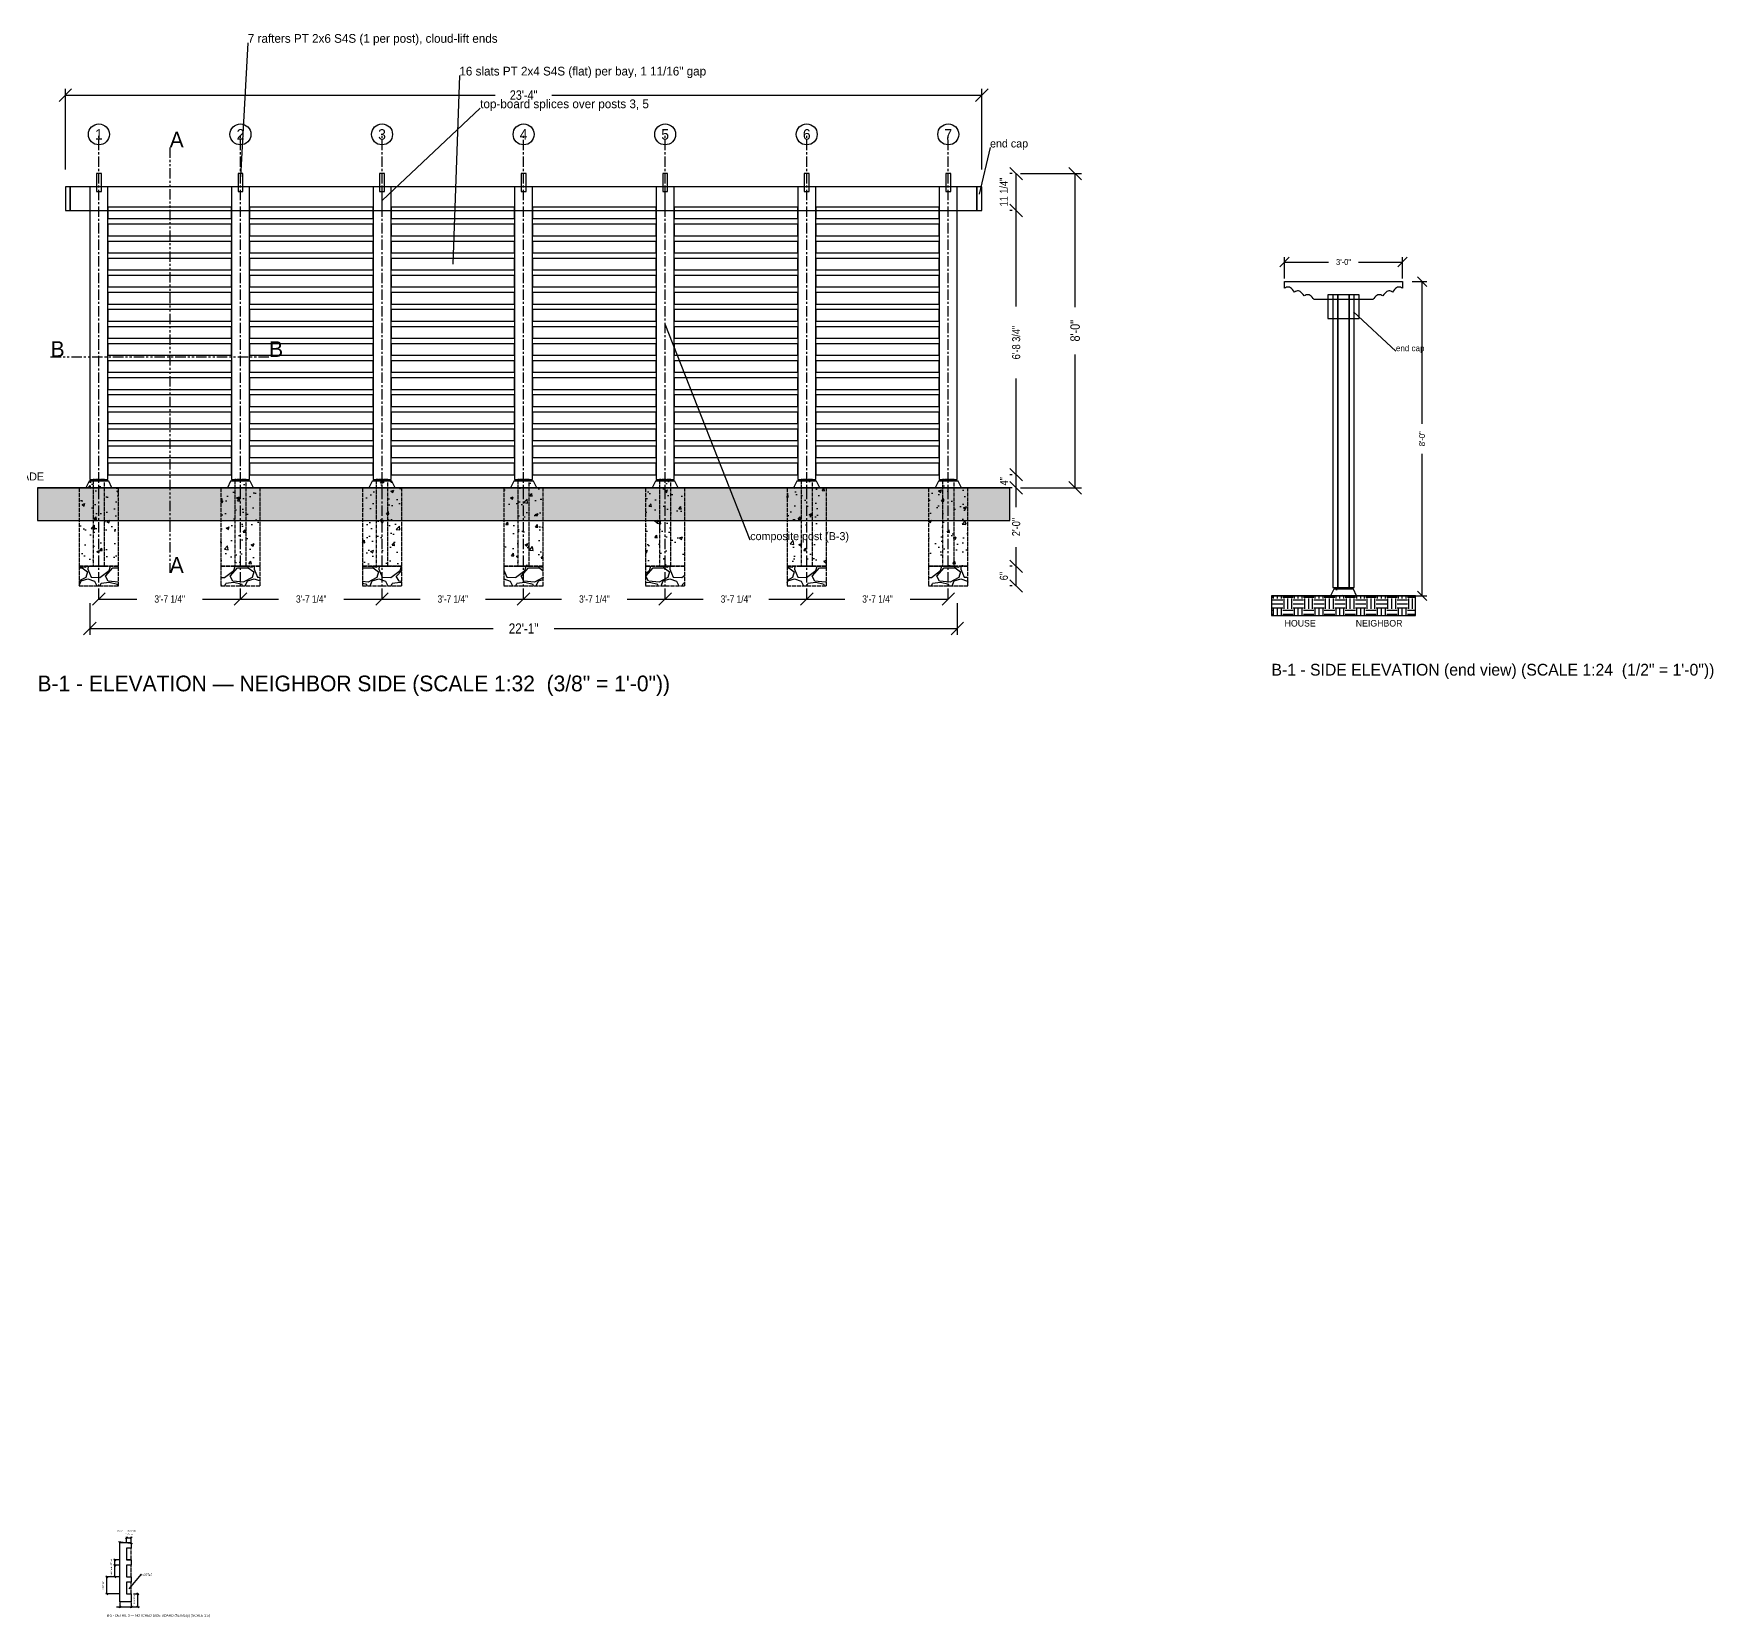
# Model space of a CAD drawing. Header units: inches. Extents: x -2 to 865, y -543 to 182.
# Drawn here: x 352 to 865, y -302 to 182 of the extents above; entities that cross this region are included whole.
import ezdxf
from ezdxf.enums import TextEntityAlignment as Align

# ---------------------------------------------------------------- set-up
doc = ezdxf.new("R2010")
doc.units = ezdxf.units.IN
for name, pattern in [('CENTER', [5.08, 3.175, -0.635, 0.635, -0.635]), ('DASHED', [1.524, 1.27, -0.254]), ('PHANTOM', [6.35, 3.175, -0.635, 0.635, -0.635, 0.635, -0.635])]:
    doc.linetypes.add(name, pattern=pattern)
for name, color, linetype in [('BRITA', 8, 'Continuous'), ('CONCRETO', 8, 'Continuous'), ('CONTORNO', 7, 'Continuous'), ('CORTE', 8, 'Continuous'), ('COTA', 1, 'Continuous'), ('EIXO', 1, 'Continuous'), ('MADEIRA_PT', 52, 'Continuous'), ('SOLO', 34, 'Continuous'), ('TEXTO', 7, 'Continuous'), ('TITULO', 7, 'Continuous')]:
    doc.layers.add(name, color=color, linetype=linetype)
doc.styles.add('OpenSansCondensed-Light', font='OpenSansCondensed-Light.ttf')
doc.dimstyles.get("Standard").update_dxf_attribs({"dimtxt": 2.5, "dimasz": 2.5, "dimexe": 1.25, "dimexo": 0.625, "dimtad": 1, "dimcen": 2.5, "dimazin": 3, "dimtfac": 1, "dimtmove": 0, "dimatfit": 3})

# ---------------------------------------------------------------- blocks, each defined once
blk = doc.blocks.new('_OBLIQUE')
at = {"color": 0, "linetype": 'BYBLOCK'}
blk.add_line((-0.5, -0.5), (0.5, 0.5), dxfattribs=at)
blk = doc.blocks.new('*D3')
for p, q in [((369, 7.72), (369, -1.92)), ((634, 7.72), (634, -1.92)), ((369, 0), (492.17, 0)), ((510.83, 0), (634, 0))]:
    blk.add_line(p, q)
at = {"layer": 'Defpoints'}
for p in [(369, 9), (634, 9), (369, 0)]:
    blk.add_point(p, dxfattribs=at)
at = {"layer": 'COTA', "xscale": 3.84, "yscale": 3.84}
for p in [(369, 0), (634, 0)]:
    blk.add_blockref('_OBLIQUE', p, dxfattribs=at)
at = {"layer": 'COTA', "insert": (501.5, 0), "char_height": 3.111, "attachment_point": 5, "style": 'OpenSansCondensed-Light'}
blk.add_mtext('22\'-1"', dxfattribs=at)
blk = doc.blocks.new('*D4')
for p, q in [((371.75, 10.28), (371.75, 10.92)), ((415, 10.28), (415, 10.92)), ((371.75, 9), (383.375, 9)), ((403.375, 9), (415, 9))]:
    blk.add_line(p, q)
at = {"layer": 'Defpoints'}
for p in [(371.75, 9), (371.75, 9), (415, 9)]:
    blk.add_point(p, dxfattribs=at)
at = {"layer": 'COTA', "xscale": 3.84, "yscale": 3.84}
for p in [(371.75, 9), (415, 9)]:
    blk.add_blockref('_OBLIQUE', p, dxfattribs=at)
at = {"layer": 'COTA', "insert": (393.375, 9), "char_height": 2.2222, "attachment_point": 5, "style": 'OpenSansCondensed-Light'}
blk.add_mtext('3\'-7 1/4"', dxfattribs=at)
blk = doc.blocks.new('*D5')
for p, q in [((415, 10.28), (415, 10.92)), ((458.25, 10.28), (458.25, 10.92)), ((415, 9), (426.625, 9)), ((446.625, 9), (458.25, 9))]:
    blk.add_line(p, q)
at = {"layer": 'Defpoints'}
for p in [(415, 9), (415, 9), (458.25, 9)]:
    blk.add_point(p, dxfattribs=at)
at = {"layer": 'COTA', "xscale": 3.84, "yscale": 3.84}
for p in [(415, 9), (458.25, 9)]:
    blk.add_blockref('_OBLIQUE', p, dxfattribs=at)
at = {"layer": 'COTA', "insert": (436.625, 9), "char_height": 2.2222, "attachment_point": 5, "style": 'OpenSansCondensed-Light'}
blk.add_mtext('3\'-7 1/4"', dxfattribs=at)
blk = doc.blocks.new('*D6')
for p, q in [((458.25, 10.28), (458.25, 10.92)), ((501.5, 10.28), (501.5, 10.92)), ((458.25, 9), (469.875, 9)), ((489.875, 9), (501.5, 9))]:
    blk.add_line(p, q)
at = {"layer": 'Defpoints'}
for p in [(458.25, 9), (458.25, 9), (501.5, 9)]:
    blk.add_point(p, dxfattribs=at)
at = {"layer": 'COTA', "xscale": 3.84, "yscale": 3.84}
for p in [(458.25, 9), (501.5, 9)]:
    blk.add_blockref('_OBLIQUE', p, dxfattribs=at)
at = {"layer": 'COTA', "insert": (479.875, 9), "char_height": 2.2222, "attachment_point": 5, "style": 'OpenSansCondensed-Light'}
blk.add_mtext('3\'-7 1/4"', dxfattribs=at)
blk = doc.blocks.new('*D7')
for p, q in [((501.5, 10.28), (501.5, 10.92)), ((544.75, 10.28), (544.75, 10.92)), ((501.5, 9), (513.125, 9)), ((533.125, 9), (544.75, 9))]:
    blk.add_line(p, q)
at = {"layer": 'Defpoints'}
for p in [(501.5, 9), (501.5, 9), (544.75, 9)]:
    blk.add_point(p, dxfattribs=at)
at = {"layer": 'COTA', "xscale": 3.84, "yscale": 3.84}
for p in [(501.5, 9), (544.75, 9)]:
    blk.add_blockref('_OBLIQUE', p, dxfattribs=at)
at = {"layer": 'COTA', "insert": (523.125, 9), "char_height": 2.2222, "attachment_point": 5, "style": 'OpenSansCondensed-Light'}
blk.add_mtext('3\'-7 1/4"', dxfattribs=at)
blk = doc.blocks.new('*D8')
for p, q in [((544.75, 10.28), (544.75, 10.92)), ((588, 10.28), (588, 10.92)), ((544.75, 9), (556.375, 9)), ((576.375, 9), (588, 9))]:
    blk.add_line(p, q)
at = {"layer": 'Defpoints'}
for p in [(544.75, 9), (544.75, 9), (588, 9)]:
    blk.add_point(p, dxfattribs=at)
at = {"layer": 'COTA', "xscale": 3.84, "yscale": 3.84}
for p in [(544.75, 9), (588, 9)]:
    blk.add_blockref('_OBLIQUE', p, dxfattribs=at)
at = {"layer": 'COTA', "insert": (566.375, 9), "char_height": 2.2222, "attachment_point": 5, "style": 'OpenSansCondensed-Light'}
blk.add_mtext('3\'-7 1/4"', dxfattribs=at)
blk = doc.blocks.new('*D9')
for p, q in [((588, 10.28), (588, 10.92)), ((631.25, 10.28), (631.25, 10.92)), ((588, 9), (599.625, 9)), ((619.625, 9), (631.25, 9))]:
    blk.add_line(p, q)
at = {"layer": 'Defpoints'}
for p in [(588, 9), (588, 9), (631.25, 9)]:
    blk.add_point(p, dxfattribs=at)
at = {"layer": 'COTA', "xscale": 3.84, "yscale": 3.84}
for p in [(588, 9), (631.25, 9)]:
    blk.add_blockref('_OBLIQUE', p, dxfattribs=at)
at = {"layer": 'COTA', "insert": (609.625, 9), "char_height": 2.2222, "attachment_point": 5, "style": 'OpenSansCondensed-Light'}
blk.add_mtext('3\'-7 1/4"', dxfattribs=at)
blk = doc.blocks.new('*D10')
for p, q in [((361.5, 140.28), (361.5, 164.92)), ((641.5, 140.28), (641.5, 164.92)), ((361.5, 163), (492.83, 163)), ((510.17, 163), (641.5, 163))]:
    blk.add_line(p, q)
at = {"layer": 'Defpoints'}
for p in [(361.5, 163), (361.5, 139), (641.5, 139)]:
    blk.add_point(p, dxfattribs=at)
at = {"layer": 'COTA', "xscale": 3.84, "yscale": 3.84}
for p in [(361.5, 163), (641.5, 163)]:
    blk.add_blockref('_OBLIQUE', p, dxfattribs=at)
at = {"layer": 'COTA', "insert": (501.5, 163), "char_height": 2.889, "attachment_point": 5, "style": 'OpenSansCondensed-Light'}
blk.add_mtext('23\'-4"', dxfattribs=at)
blk = doc.blocks.new('*D11')
for p, q in [((650.72, 19), (650.08, 19)), ((652, 13), (652, 19)), ((650.72, 13), (650.08, 13))]:
    blk.add_line(p, q)
at = {"layer": 'Defpoints'}
for p in [(652, 19), (652, 13), (652, 13)]:
    blk.add_point(p, dxfattribs=at)
at = {"layer": 'COTA', "xscale": 3.84, "yscale": 3.84, "rotation": 90}
for p in [(652, 19), (652, 13)]:
    blk.add_blockref('_OBLIQUE', p, dxfattribs=at)
at = {"layer": 'COTA', "insert": (648.23, 16), "char_height": 2.444, "attachment_point": 5, "rotation": 90, "style": 'OpenSansCondensed-Light'}
blk.add_mtext('6"', dxfattribs=at)
blk = doc.blocks.new('*D12')
for p, q in [((650.72, 43), (650.08, 43)), ((652, 37.11), (652, 43)), ((652, 19), (652, 24.89)), ((650.72, 19), (650.08, 19))]:
    blk.add_line(p, q)
at = {"layer": 'Defpoints'}
for p in [(652, 43), (652, 19), (652, 19)]:
    blk.add_point(p, dxfattribs=at)
at = {"layer": 'COTA', "xscale": 3.84, "yscale": 3.84, "rotation": 90}
for p in [(652, 43), (652, 19)]:
    blk.add_blockref('_OBLIQUE', p, dxfattribs=at)
at = {"layer": 'COTA', "insert": (652, 31), "char_height": 2.444, "attachment_point": 5, "rotation": 90, "style": 'OpenSansCondensed-Light'}
blk.add_mtext('2\'-0"', dxfattribs=at)
blk = doc.blocks.new('*D14')
for p, q in [((650.72, 127.75), (650.08, 127.75)), ((652, 98.375), (652, 127.75)), ((652, 47), (652, 76.375)), ((650.72, 47), (650.08, 47))]:
    blk.add_line(p, q)
at = {"layer": 'Defpoints'}
for p in [(652, 127.75), (652, 47), (652, 47)]:
    blk.add_point(p, dxfattribs=at)
at = {"layer": 'COTA', "xscale": 3.84, "yscale": 3.84, "rotation": 90}
for p in [(652, 127.75), (652, 47)]:
    blk.add_blockref('_OBLIQUE', p, dxfattribs=at)
at = {"layer": 'COTA', "insert": (652, 87.375), "char_height": 2.4444, "attachment_point": 5, "rotation": 90, "style": 'OpenSansCondensed-Light'}
blk.add_mtext('6\'-8 3/4"', dxfattribs=at)
blk = doc.blocks.new('*D16')
for p, q in [((653.28, 139), (671.92, 139)), ((670, 98.22), (670, 139)), ((670, 43), (670, 83.78)), ((653.28, 43), (671.92, 43))]:
    blk.add_line(p, q)
at = {"layer": 'Defpoints'}
for p in [(652, 139), (652, 43), (670, 43)]:
    blk.add_point(p, dxfattribs=at)
at = {"layer": 'COTA', "xscale": 3.84, "yscale": 3.84, "rotation": 90}
for p in [(670, 139), (670, 43)]:
    blk.add_blockref('_OBLIQUE', p, dxfattribs=at)
at = {"layer": 'COTA', "insert": (670, 91), "char_height": 2.889, "attachment_point": 5, "rotation": 90, "style": 'OpenSansCondensed-Light'}
blk.add_mtext('8\'-0"', dxfattribs=at)
blk = doc.blocks.new('*D17')
for p, q in [((734, 106.96), (734, 113.44)), ((770, 106.96), (770, 113.44)), ((734, 112), (747.42, 112)), ((756.58, 112), (770, 112))]:
    blk.add_line(p, q)
at = {"layer": 'Defpoints'}
for p in [(734, 112), (734, 106), (770, 106)]:
    blk.add_point(p, dxfattribs=at)
at = {"layer": 'COTA', "xscale": 2.88, "yscale": 2.88}
for p in [(734, 112), (770, 112)]:
    blk.add_blockref('_OBLIQUE', p, dxfattribs=at)
at = {"layer": 'COTA', "insert": (752, 112), "char_height": 1.833, "attachment_point": 5, "style": 'OpenSansCondensed-Light'}
blk.add_mtext('3\'-0"', dxfattribs=at)
blk = doc.blocks.new('*D18')
for p, q in [((772.96, 106), (777.44, 106)), ((776, 62.58), (776, 106)), ((776, 10), (776, 53.42)), ((772.96, 10), (777.44, 10))]:
    blk.add_line(p, q)
at = {"layer": 'Defpoints'}
for p in [(772, 106), (772, 10), (776, 10)]:
    blk.add_point(p, dxfattribs=at)
at = {"layer": 'COTA', "xscale": 2.88, "yscale": 2.88, "rotation": 90}
for p in [(776, 106), (776, 10)]:
    blk.add_blockref('_OBLIQUE', p, dxfattribs=at)
at = {"layer": 'COTA', "insert": (776, 58), "char_height": 1.833, "attachment_point": 5, "rotation": 90, "style": 'OpenSansCondensed-Light'}
blk.add_mtext('8\'-0"', dxfattribs=at)
blk = doc.blocks.new('*D40')
for p, q in [((378.15, -297.7), (378.15, -299.3)), ((378.15, -299), (378.86, -299)), ((380.94, -299), (381.65, -299)), ((381.65, -297.7), (381.65, -299.3))]:
    blk.add_line(p, q)
at = {"layer": 'Defpoints'}
for p in [(378.15, -297.5), (381.65, -297.5), (378.15, -299)]:
    blk.add_point(p, dxfattribs=at)
at = {"layer": 'COTA', "xscale": 0.6, "yscale": 0.6}
for p in [(378.15, -299), (381.65, -299)]:
    blk.add_blockref('_OBLIQUE', p, dxfattribs=at)
at = {"layer": 'COTA', "insert": (379.9, -299), "char_height": 0.347, "attachment_point": 5, "style": 'OpenSansCondensed-Light'}
blk.add_mtext('3 1/2"', dxfattribs=at)
blk = doc.blocks.new('*D44')
for p, q in [((377.95, -289.78), (373.85, -289.78)), ((374.15, -295), (374.15, -289.78)), ((377.95, -295), (373.85, -295))]:
    blk.add_line(p, q)
at = {"layer": 'Defpoints'}
for p in [(378.15, -289.78), (374.15, -295), (378.15, -295)]:
    blk.add_point(p, dxfattribs=at)
at = {"layer": 'COTA', "xscale": 0.6, "yscale": 0.6, "rotation": 90}
for p in [(374.15, -289.78), (374.15, -295)]:
    blk.add_blockref('_OBLIQUE', p, dxfattribs=at)
at = {"layer": 'COTA', "insert": (373.05, -292.39), "char_height": 0.3472, "attachment_point": 5, "rotation": 90, "style": 'OpenSansCondensed-Light'}
blk.add_mtext('5 3/16" pitch', dxfattribs=at)

msp = doc.modelspace()

# ---------------------------------------------------------------- hatches: boundary and pattern name
at = {"layer": 'BRITA'}
h = msp.add_hatch(dxfattribs=at)
h.set_pattern_fill('GRAVEL', scale=0.5)
h.paths.add_polyline_path([(365.75, 13), (377.75, 13), (377.75, 19), (365.75, 19)])
h = msp.add_hatch(dxfattribs=at)
h.set_pattern_fill('GRAVEL', scale=0.5)
h.paths.add_polyline_path([(409, 13), (421, 13), (421, 19), (409, 19)])
h = msp.add_hatch(dxfattribs=at)
h.set_pattern_fill('GRAVEL', scale=0.5)
h.paths.add_polyline_path([(452.25, 13), (464.25, 13), (464.25, 19), (452.25, 19)])
h = msp.add_hatch(dxfattribs=at)
h.set_pattern_fill('GRAVEL', scale=0.5)
h.paths.add_polyline_path([(495.5, 13), (507.5, 13), (507.5, 19), (495.5, 19)])
h = msp.add_hatch(dxfattribs=at)
h.set_pattern_fill('GRAVEL', scale=0.5)
h.paths.add_polyline_path([(538.75, 13), (550.75, 13), (550.75, 19), (538.75, 19)])
h = msp.add_hatch(dxfattribs=at)
h.set_pattern_fill('GRAVEL', scale=0.5)
h.paths.add_polyline_path([(582, 13), (594, 13), (594, 19), (582, 19)])
h = msp.add_hatch(dxfattribs=at)
h.set_pattern_fill('GRAVEL', scale=0.5)
h.paths.add_polyline_path([(625.25, 13), (637.25, 13), (637.25, 19), (625.25, 19)])
at = {"layer": 'CONCRETO'}
h = msp.add_hatch(dxfattribs=at)
h.set_pattern_fill('AR-CONC', scale=0.05)
h.paths.add_polyline_path([(365.75, 19), (377.75, 19), (377.75, 43), (365.75, 43)])
h = msp.add_hatch(dxfattribs=at)
h.set_pattern_fill('AR-CONC', scale=0.05)
h.paths.add_polyline_path([(367.75, 43), (375.75, 43), (374.75, 45), (368.75, 45)])
h = msp.add_hatch(dxfattribs=at)
h.set_pattern_fill('AR-CONC', scale=0.05)
h.paths.add_polyline_path([(409, 19), (421, 19), (421, 43), (409, 43)])
h = msp.add_hatch(dxfattribs=at)
h.set_pattern_fill('AR-CONC', scale=0.05)
h.paths.add_polyline_path([(411, 43), (419, 43), (418, 45), (412, 45)])
h = msp.add_hatch(dxfattribs=at)
h.set_pattern_fill('AR-CONC', scale=0.05)
h.paths.add_polyline_path([(452.25, 19), (464.25, 19), (464.25, 43), (452.25, 43)])
h = msp.add_hatch(dxfattribs=at)
h.set_pattern_fill('AR-CONC', scale=0.05)
h.paths.add_polyline_path([(454.25, 43), (462.25, 43), (461.25, 45), (455.25, 45)])
h = msp.add_hatch(dxfattribs=at)
h.set_pattern_fill('AR-CONC', scale=0.05)
h.paths.add_polyline_path([(495.5, 19), (507.5, 19), (507.5, 43), (495.5, 43)])
h = msp.add_hatch(dxfattribs=at)
h.set_pattern_fill('AR-CONC', scale=0.05)
h.paths.add_polyline_path([(497.5, 43), (505.5, 43), (504.5, 45), (498.5, 45)])
h = msp.add_hatch(dxfattribs=at)
h.set_pattern_fill('AR-CONC', scale=0.05)
h.paths.add_polyline_path([(538.75, 19), (550.75, 19), (550.75, 43), (538.75, 43)])
h = msp.add_hatch(dxfattribs=at)
h.set_pattern_fill('AR-CONC', scale=0.05)
h.paths.add_polyline_path([(540.75, 43), (548.75, 43), (547.75, 45), (541.75, 45)])
h = msp.add_hatch(dxfattribs=at)
h.set_pattern_fill('AR-CONC', scale=0.05)
h.paths.add_polyline_path([(582, 19), (594, 19), (594, 43), (582, 43)])
h = msp.add_hatch(dxfattribs=at)
h.set_pattern_fill('AR-CONC', scale=0.05)
h.paths.add_polyline_path([(584, 43), (592, 43), (591, 45), (585, 45)])
h = msp.add_hatch(dxfattribs=at)
h.set_pattern_fill('AR-CONC', scale=0.05)
h.paths.add_polyline_path([(625.25, 19), (637.25, 19), (637.25, 43), (625.25, 43)])
h = msp.add_hatch(dxfattribs=at)
h.set_pattern_fill('AR-CONC', scale=0.05)
h.paths.add_polyline_path([(627.25, 43), (635.25, 43), (634.25, 45), (628.25, 45)])
h = msp.add_hatch(dxfattribs=at)
h.set_pattern_fill('AR-CONC', scale=0.05)
h.paths.add_polyline_path([(748, 10), (756, 10), (755, 12), (749, 12)])
at = {"layer": 'SOLO'}
h = msp.add_hatch(dxfattribs=at)
h.set_pattern_fill('EARTH', scale=0.5)
h.paths.add_polyline_path([(353, 33), (650, 33), (650, 43), (353, 43)])
h = msp.add_hatch(dxfattribs=at)
h.set_pattern_fill('EARTH', scale=0.5)
h.paths.add_polyline_path([(730, 4), (774, 4), (774, 10), (730, 10)])

# ---------------------------------------------------------------- linework, layer by layer
at = {"layer": 'BRITA', "linetype": 'DASHED'}
for points in [[(365.75, 13), (377.75, 13), (377.75, 19), (365.75, 19)], [(409, 13), (421, 13), (421, 19), (409, 19)], [(452.25, 13), (464.25, 13), (464.25, 19), (452.25, 19)], [(495.5, 13), (507.5, 13), (507.5, 19), (495.5, 19)], [(538.75, 13), (550.75, 13), (550.75, 19), (538.75, 19)], [(582, 13), (594, 13), (594, 19), (582, 19)], [(625.25, 13), (637.25, 13), (637.25, 19), (625.25, 19)]]:
    msp.add_lwpolyline(points, close=True, dxfattribs=at)
at = {"layer": 'CONCRETO', "linetype": 'DASHED'}
for points in [[(365.75, 19), (377.75, 19), (377.75, 43), (365.75, 43)], [(409, 19), (421, 19), (421, 43), (409, 43)], [(452.25, 19), (464.25, 19), (464.25, 43), (452.25, 43)], [(495.5, 19), (507.5, 19), (507.5, 43), (495.5, 43)], [(538.75, 19), (550.75, 19), (550.75, 43), (538.75, 43)], [(582, 19), (594, 19), (594, 43), (582, 43)], [(625.25, 19), (637.25, 19), (637.25, 43), (625.25, 43)]]:
    msp.add_lwpolyline(points, close=True, dxfattribs=at)
at = {"layer": 'CONCRETO'}
for points in [[(367.75, 43), (375.75, 43), (374.75, 45), (368.75, 45)], [(411, 43), (419, 43), (418, 45), (412, 45)], [(454.25, 43), (462.25, 43), (461.25, 45), (455.25, 45)], [(497.5, 43), (505.5, 43), (504.5, 45), (498.5, 45)], [(540.75, 43), (548.75, 43), (547.75, 45), (541.75, 45)], [(584, 43), (592, 43), (591, 45), (585, 45)], [(627.25, 43), (635.25, 43), (634.25, 45), (628.25, 45)], [(748, 10), (756, 10), (755, 12), (749, 12)]]:
    msp.add_lwpolyline(points, close=True, dxfattribs=at)
at = {"layer": 'CONTORNO'}
for points in [[(458.25, 127.75), (458.25, 135)], [(544.75, 127.75), (544.75, 135)], [(353, 43), (650, 43)], [(730, 10), (774, 10)], [(377.75, -279.05), (382.05, -279.65)], [(377.15, -299), (384.15, -299)]]:
    msp.add_lwpolyline(points, dxfattribs=at)
at = {"layer": 'CONTORNO', "linetype": 'DASHED'}
for points in [[(380.15, -284.567), (381.65, -284.567), (381.65, -281.067), (380.15, -281.067)], [(380.15, -289.783), (381.65, -289.783), (381.65, -286.283), (380.15, -286.283)], [(380.15, -295), (381.65, -295), (381.65, -291.5), (380.15, -291.5)]]:
    msp.add_lwpolyline(points, close=True, dxfattribs=at)
at = {"layer": 'CORTE', "linetype": 'PHANTOM'}
for p, q in [((393.375, 147), (393.375, 17)), ((357, 83), (423.75, 83))]:
    msp.add_line(p, q, dxfattribs=at)
at = {"layer": 'COTA'}
for p, q in [((417.25, 179), (415, 138)), ((481.875, 169), (479.875, 111.3)), ((488.25, 159), (458.25, 130.75)), ((644, 147), (640.7, 132.75)), ((570.75, 27), (544.75, 93)), ((768, 84.75), (755, 96.75)), ((384.65, -289), (380.85, -293.5))]:
    msp.add_line(p, q, dxfattribs=at)
at = {"layer": 'EIXO', "linetype": 'CENTER'}
for points in [[(371.75, 9), (371.75, 151)], [(415, 9), (415, 151)], [(458.25, 9), (458.25, 151)], [(501.5, 9), (501.5, 151)], [(544.75, 9), (544.75, 151)], [(588, 9), (588, 151)], [(631.25, 9), (631.25, 151)]]:
    msp.add_lwpolyline(points, dxfattribs=at)
at = {"layer": 'EIXO'}
for centre in [(371.75, 151), (415, 151), (458.25, 151), (501.5, 151), (544.75, 151), (588, 151), (631.25, 151)]:
    msp.add_circle(centre, 3.2, dxfattribs=at)
at = {"layer": 'MADEIRA_PT'}
for points in [[(371, 133.5), (372.5, 133.5), (372.5, 139), (371, 139)], [(414.25, 133.5), (415.75, 133.5), (415.75, 139), (414.25, 139)], [(457.5, 133.5), (459, 133.5), (459, 139), (457.5, 139)], [(500.75, 133.5), (502.25, 133.5), (502.25, 139), (500.75, 139)], [(544, 133.5), (545.5, 133.5), (545.5, 139), (544, 139)], [(587.25, 133.5), (588.75, 133.5), (588.75, 139), (587.25, 139)], [(630.5, 133.5), (632, 133.5), (632, 139), (630.5, 139)], [(361.5, 127.75), (363, 127.75), (363, 135), (361.5, 135)], [(363, 127.75), (640, 127.75), (640, 135), (363, 135)], [(369, 45.5), (374.5, 45.5), (374.5, 135), (369, 135)], [(369, 45.5), (374.5, 45.5), (374.5, 135), (369, 135)], [(412.25, 45.5), (417.75, 45.5), (417.75, 135), (412.25, 135)], [(412.25, 45.5), (417.75, 45.5), (417.75, 135), (412.25, 135)], [(455.5, 45.5), (461, 45.5), (461, 135), (455.5, 135)], [(455.5, 45.5), (461, 45.5), (461, 135), (455.5, 135)], [(498.75, 45.5), (504.25, 45.5), (504.25, 135), (498.75, 135)], [(498.75, 45.5), (504.25, 45.5), (504.25, 135), (498.75, 135)], [(542, 45.5), (547.5, 45.5), (547.5, 135), (542, 135)], [(542, 45.5), (547.5, 45.5), (547.5, 135), (542, 135)], [(585.25, 45.5), (590.75, 45.5), (590.75, 135), (585.25, 135)], [(585.25, 45.5), (590.75, 45.5), (590.75, 135), (585.25, 135)], [(628.5, 45.5), (634, 45.5), (634, 135), (628.5, 135)], [(628.5, 45.5), (634, 45.5), (634, 135), (628.5, 135)], [(640, 127.75), (641.5, 127.75), (641.5, 135), (640, 135)], [(374.5, 125.25), (412.25, 125.25), (412.25, 128.75), (374.5, 128.75)], [(417.75, 125.25), (455.5, 125.25), (455.5, 128.75), (417.75, 128.75)], [(461, 125.25), (498.75, 125.25), (498.75, 128.75), (461, 128.75)], [(504.25, 125.25), (542, 125.25), (542, 128.75), (504.25, 128.75)], [(547.5, 125.25), (585.25, 125.25), (585.25, 128.75), (547.5, 128.75)], [(590.75, 125.25), (628.5, 125.25), (628.5, 128.75), (590.75, 128.75)], [(374.5, 120.033), (412.25, 120.033), (412.25, 123.533), (374.5, 123.533)], [(417.75, 120.033), (455.5, 120.033), (455.5, 123.533), (417.75, 123.533)], [(461, 120.033), (498.75, 120.033), (498.75, 123.533), (461, 123.533)], [(504.25, 120.033), (542, 120.033), (542, 123.533), (504.25, 123.533)], [(547.5, 120.033), (585.25, 120.033), (585.25, 123.533), (547.5, 123.533)], [(590.75, 120.033), (628.5, 120.033), (628.5, 123.533), (590.75, 123.533)], [(374.5, 114.817), (412.25, 114.817), (412.25, 118.317), (374.5, 118.317)], [(417.75, 114.817), (455.5, 114.817), (455.5, 118.317), (417.75, 118.317)], [(461, 114.817), (498.75, 114.817), (498.75, 118.317), (461, 118.317)], [(504.25, 114.817), (542, 114.817), (542, 118.317), (504.25, 118.317)], [(547.5, 114.817), (585.25, 114.817), (585.25, 118.317), (547.5, 118.317)], [(590.75, 114.817), (628.5, 114.817), (628.5, 118.317), (590.75, 118.317)], [(374.5, 109.6), (412.25, 109.6), (412.25, 113.1), (374.5, 113.1)], [(417.75, 109.6), (455.5, 109.6), (455.5, 113.1), (417.75, 113.1)], [(461, 109.6), (498.75, 109.6), (498.75, 113.1), (461, 113.1)], [(504.25, 109.6), (542, 109.6), (542, 113.1), (504.25, 113.1)], [(547.5, 109.6), (585.25, 109.6), (585.25, 113.1), (547.5, 113.1)], [(590.75, 109.6), (628.5, 109.6), (628.5, 113.1), (590.75, 113.1)], [(374.5, 104.383), (412.25, 104.383), (412.25, 107.883), (374.5, 107.883)], [(417.75, 104.383), (455.5, 104.383), (455.5, 107.883), (417.75, 107.883)], [(461, 104.383), (498.75, 104.383), (498.75, 107.883), (461, 107.883)], [(504.25, 104.383), (542, 104.383), (542, 107.883), (504.25, 107.883)], [(547.5, 104.383), (585.25, 104.383), (585.25, 107.883), (547.5, 107.883)], [(590.75, 104.383), (628.5, 104.383), (628.5, 107.883), (590.75, 107.883)], [(374.5, 99.167), (412.25, 99.167), (412.25, 102.667), (374.5, 102.667)], [(417.75, 99.167), (455.5, 99.167), (455.5, 102.667), (417.75, 102.667)], [(461, 99.167), (498.75, 99.167), (498.75, 102.667), (461, 102.667)], [(504.25, 99.167), (542, 99.167), (542, 102.667), (504.25, 102.667)], [(547.5, 99.167), (585.25, 99.167), (585.25, 102.667), (547.5, 102.667)], [(590.75, 99.167), (628.5, 99.167), (628.5, 102.667), (590.75, 102.667)], [(734, 106), (770, 106), (770, 104), (769.7, 104.146), (769.4, 104.266), (769.1, 104.338), (768.8, 104.342), (768.5, 104.267), (768.2, 104.108), (767.9, 103.871), (767.6, 103.566), (767.3, 103.213), (767, 102.833), (766.7, 102.979), (766.4, 103.1), (766.1, 103.171), (765.8, 103.175), (765.5, 103.1), (765.2, 102.942), (764.9, 102.704), (764.6, 102.4), (764.3, 102.046), (764, 101.667), (763.7, 101.813), (763.4, 101.933), (763.1, 102.004), (762.8, 102.008), (762.5, 101.933), (762.2, 101.775), (761.9, 101.538), (761.6, 101.233), (761.3, 100.879), (761, 100.5), (743, 100.5), (742.7, 100.879), (742.4, 101.233), (742.1, 101.538), (741.8, 101.775), (741.5, 101.933), (741.2, 102.008), (740.9, 102.004), (740.6, 101.933), (740.3, 101.813), (740, 101.667), (739.7, 102.046), (739.4, 102.4), (739.1, 102.704), (738.8, 102.942), (738.5, 103.1), (738.2, 103.175), (737.9, 103.171), (737.6, 103.1), (737.3, 102.979), (737, 102.833), (736.7, 103.213), (736.4, 103.566), (736.1, 103.871), (735.8, 104.108), (735.5, 104.267), (735.2, 104.342), (734.9, 104.338), (734.6, 104.266), (734.3, 104.146), (734, 104)], [(747.25, 94.75), (756.75, 94.75), (756.75, 102), (747.25, 102)], [(748.75, 12.5), (750.25, 12.5), (750.25, 102), (748.75, 102)], [(750.25, 12.5), (753.75, 12.5), (753.75, 102), (750.25, 102)], [(753.75, 12.5), (755.25, 12.5), (755.25, 102), (753.75, 102)], [(374.5, 93.95), (412.25, 93.95), (412.25, 97.45), (374.5, 97.45)], [(417.75, 93.95), (455.5, 93.95), (455.5, 97.45), (417.75, 97.45)], [(461, 93.95), (498.75, 93.95), (498.75, 97.45), (461, 97.45)], [(504.25, 93.95), (542, 93.95), (542, 97.45), (504.25, 97.45)], [(547.5, 93.95), (585.25, 93.95), (585.25, 97.45), (547.5, 97.45)], [(590.75, 93.95), (628.5, 93.95), (628.5, 97.45), (590.75, 97.45)], [(374.5, 88.733), (412.25, 88.733), (412.25, 92.233), (374.5, 92.233)], [(417.75, 88.733), (455.5, 88.733), (455.5, 92.233), (417.75, 92.233)], [(461, 88.733), (498.75, 88.733), (498.75, 92.233), (461, 92.233)], [(504.25, 88.733), (542, 88.733), (542, 92.233), (504.25, 92.233)], [(547.5, 88.733), (585.25, 88.733), (585.25, 92.233), (547.5, 92.233)], [(590.75, 88.733), (628.5, 88.733), (628.5, 92.233), (590.75, 92.233)], [(374.5, 83.517), (412.25, 83.517), (412.25, 87.017), (374.5, 87.017)], [(417.75, 83.517), (455.5, 83.517), (455.5, 87.017), (417.75, 87.017)], [(461, 83.517), (498.75, 83.517), (498.75, 87.017), (461, 87.017)], [(504.25, 83.517), (542, 83.517), (542, 87.017), (504.25, 87.017)], [(547.5, 83.517), (585.25, 83.517), (585.25, 87.017), (547.5, 87.017)], [(590.75, 83.517), (628.5, 83.517), (628.5, 87.017), (590.75, 87.017)], [(374.5, 78.3), (412.25, 78.3), (412.25, 81.8), (374.5, 81.8)], [(417.75, 78.3), (455.5, 78.3), (455.5, 81.8), (417.75, 81.8)], [(461, 78.3), (498.75, 78.3), (498.75, 81.8), (461, 81.8)], [(504.25, 78.3), (542, 78.3), (542, 81.8), (504.25, 81.8)], [(547.5, 78.3), (585.25, 78.3), (585.25, 81.8), (547.5, 81.8)], [(590.75, 78.3), (628.5, 78.3), (628.5, 81.8), (590.75, 81.8)], [(374.5, 73.083), (412.25, 73.083), (412.25, 76.583), (374.5, 76.583)], [(417.75, 73.083), (455.5, 73.083), (455.5, 76.583), (417.75, 76.583)], [(461, 73.083), (498.75, 73.083), (498.75, 76.583), (461, 76.583)], [(504.25, 73.083), (542, 73.083), (542, 76.583), (504.25, 76.583)], [(547.5, 73.083), (585.25, 73.083), (585.25, 76.583), (547.5, 76.583)], [(590.75, 73.083), (628.5, 73.083), (628.5, 76.583), (590.75, 76.583)], [(374.5, 67.867), (412.25, 67.867), (412.25, 71.367), (374.5, 71.367)], [(417.75, 67.867), (455.5, 67.867), (455.5, 71.367), (417.75, 71.367)], [(461, 67.867), (498.75, 67.867), (498.75, 71.367), (461, 71.367)], [(504.25, 67.867), (542, 67.867), (542, 71.367), (504.25, 71.367)], [(547.5, 67.867), (585.25, 67.867), (585.25, 71.367), (547.5, 71.367)], [(590.75, 67.867), (628.5, 67.867), (628.5, 71.367), (590.75, 71.367)], [(374.5, 62.65), (412.25, 62.65), (412.25, 66.15), (374.5, 66.15)], [(417.75, 62.65), (455.5, 62.65), (455.5, 66.15), (417.75, 66.15)], [(461, 62.65), (498.75, 62.65), (498.75, 66.15), (461, 66.15)], [(504.25, 62.65), (542, 62.65), (542, 66.15), (504.25, 66.15)], [(547.5, 62.65), (585.25, 62.65), (585.25, 66.15), (547.5, 66.15)], [(590.75, 62.65), (628.5, 62.65), (628.5, 66.15), (590.75, 66.15)], [(374.5, 57.433), (412.25, 57.433), (412.25, 60.933), (374.5, 60.933)], [(417.75, 57.433), (455.5, 57.433), (455.5, 60.933), (417.75, 60.933)], [(461, 57.433), (498.75, 57.433), (498.75, 60.933), (461, 60.933)], [(504.25, 57.433), (542, 57.433), (542, 60.933), (504.25, 60.933)], [(547.5, 57.433), (585.25, 57.433), (585.25, 60.933), (547.5, 60.933)], [(590.75, 57.433), (628.5, 57.433), (628.5, 60.933), (590.75, 60.933)], [(374.5, 52.217), (412.25, 52.217), (412.25, 55.717), (374.5, 55.717)], [(417.75, 52.217), (455.5, 52.217), (455.5, 55.717), (417.75, 55.717)], [(461, 52.217), (498.75, 52.217), (498.75, 55.717), (461, 55.717)], [(504.25, 52.217), (542, 52.217), (542, 55.717), (504.25, 55.717)], [(547.5, 52.217), (585.25, 52.217), (585.25, 55.717), (547.5, 55.717)], [(590.75, 52.217), (628.5, 52.217), (628.5, 55.717), (590.75, 55.717)], [(374.5, 47), (412.25, 47), (412.25, 50.5), (374.5, 50.5)], [(417.75, 47), (455.5, 47), (455.5, 50.5), (417.75, 50.5)], [(461, 47), (498.75, 47), (498.75, 50.5), (461, 50.5)], [(504.25, 47), (542, 47), (542, 50.5), (504.25, 50.5)], [(547.5, 47), (585.25, 47), (585.25, 50.5), (547.5, 50.5)], [(590.75, 47), (628.5, 47), (628.5, 50.5), (590.75, 50.5)], [(378.15, -297.5), (378.15, -279.35), (381.65, -279.35), (381.65, -281.035), (380.15, -281.035), (380.15, -284.598), (381.65, -284.598), (381.65, -286.252), (380.15, -286.252), (380.15, -289.815), (381.65, -289.815), (381.65, -291.469), (380.15, -291.469), (380.15, -295.031), (381.65, -295.031), (381.65, -297.5)]]:
    msp.add_lwpolyline(points, close=True, dxfattribs=at)
at = {"layer": 'MADEIRA_PT', "linetype": 'DASHED'}
for points in [[(370, 19), (373.5, 19), (373.5, 45.5), (370, 45.5)], [(413.25, 19), (416.75, 19), (416.75, 45.5), (413.25, 45.5)], [(456.5, 19), (460, 19), (460, 45.5), (456.5, 45.5)], [(499.75, 19), (503.25, 19), (503.25, 45.5), (499.75, 45.5)], [(543, 19), (546.5, 19), (546.5, 45.5), (543, 45.5)], [(586.25, 19), (589.75, 19), (589.75, 45.5), (586.25, 45.5)], [(629.5, 19), (633, 19), (633, 45.5), (629.5, 45.5)]]:
    msp.add_lwpolyline(points, close=True, dxfattribs=at)
at = {"layer": 'SOLO'}
for points in [[(353, 33), (650, 33), (650, 43), (353, 43)], [(730, 4), (774, 4), (774, 10), (730, 10)]]:
    msp.add_lwpolyline(points, close=True, dxfattribs=at)

# ---------------------------------------------------------------- texts
at = {"layer": 'EIXO'}
for s, p in [('1', (371.75, 151)), ('2', (415, 151)), ('3', (458.25, 151)), ('4', (501.5, 151)), ('5', (544.75, 151)), ('6', (588, 151)), ('7', (631.25, 151))]:
    msp.add_text(s, height=3.2, dxfattribs=at).set_placement(p, align=Align.MIDDLE_CENTER)
at = {"layer": 'TEXTO'}
for s, height, p in [('7 rafters PT 2x6 S4S (1 per post), cloud-lift ends', 2.66667, (417.25, 179)), ('16 slats PT 2x4 S4S (flat) per bay, 1 11/16" gap', 2.66667, (481.875, 169)), ('top-board splices over posts 3, 5', 2.66667, (488.25, 159)), ('A', 4.8, (393.375, 147)), ('end cap', 2.4444, (644, 147)), ('B', 4.8, (357, 83)), ('B', 4.8, (423.75, 83)), ('end cap', 1.8333, (768, 84.75)), ('composite post (B-3)', 2.44444, (570.75, 27)), ('A', 4.8, (393.375, 17)), ('slat end in notch', 0.34722, (384.65, -289)), ('(board 1" thick)', 0.34722, (384.65, -289.451))]:
    msp.add_text(s, height=height, dxfattribs=at).set_placement(p)
for s, height, p in [('GRADE', 2.4444, (355, 44.5)), ('NEIGHBOR', 2, (770, 0))]:
    msp.add_text(s, height=height, dxfattribs=at).set_placement(p, align=Align.BOTTOM_RIGHT)
msp.add_text('HOUSE', height=2, dxfattribs=at).set_placement((734, 0), align=Align.BOTTOM_LEFT)
for s, p in [('HOUSE', (378.15, -276.15)), ('NEIGHBOR', (381.65, -276.15))]:
    msp.add_text(s, height=0.3819, dxfattribs=at).set_placement(p, align=Align.BOTTOM_CENTER)
at = {"layer": 'TITULO'}
for s, height, p in [('B-1 - ELEVATION — NEIGHBOR SIDE (SCALE 1:32  (3/8" = 1\'-0"))', 4.8, (353, -19.2)), ('B-1 - SIDE ELEVATION (end view) (SCALE 1:24  (1/2" = 1\'-0"))', 3.6, (730, -14.4)), ('B-2 - DETAIL 3 — NOTCHED SIDE BOARD (from bay) (SCALE 1:5)', 0.75, (374.15, -302))]:
    msp.add_text(s, height=height, dxfattribs=at).set_placement(p)

# ---------------------------------------------------------------- dimensions: what is measured, and where the dimension line sits
at = {"layer": 'COTA'}
for base, p1, p2, text, override, picture, middle in [((361.5, 163), (361.5, 139), (641.5, 139), '23\'-4"', {"dimtxt": 2.888889, "dimasz": 2.56, "dimexe": 1.92, "dimexo": 1.28, "dimtsz": 1.92}, '*D10', (501.5, 163)), ((734, 112), (734, 106), (770, 106), '3\'-0"', {"dimtxt": 1.833333, "dimasz": 1.92, "dimexe": 1.44, "dimexo": 0.96, "dimtsz": 1.44}, '*D17', (752, 112)), ((371.75, 9), (371.75, 9), (415, 9), '3\'-7 1/4"', {"dimtxt": 2.222222, "dimasz": 2.56, "dimexe": 1.92, "dimexo": 1.28, "dimtsz": 1.92}, '*D4', (393.375, 9)), ((415, 9), (415, 9), (458.25, 9), '3\'-7 1/4"', {"dimtxt": 2.222222, "dimasz": 2.56, "dimexe": 1.92, "dimexo": 1.28, "dimtsz": 1.92}, '*D5', (436.625, 9)), ((458.25, 9), (458.25, 9), (501.5, 9), '3\'-7 1/4"', {"dimtxt": 2.222222, "dimasz": 2.56, "dimexe": 1.92, "dimexo": 1.28, "dimtsz": 1.92}, '*D6', (479.875, 9)), ((501.5, 9), (501.5, 9), (544.75, 9), '3\'-7 1/4"', {"dimtxt": 2.222222, "dimasz": 2.56, "dimexe": 1.92, "dimexo": 1.28, "dimtsz": 1.92}, '*D7', (523.125, 9)), ((544.75, 9), (544.75, 9), (588, 9), '3\'-7 1/4"', {"dimtxt": 2.222222, "dimasz": 2.56, "dimexe": 1.92, "dimexo": 1.28, "dimtsz": 1.92}, '*D8', (566.375, 9)), ((588, 9), (588, 9), (631.25, 9), '3\'-7 1/4"', {"dimtxt": 2.222222, "dimasz": 2.56, "dimexe": 1.92, "dimexo": 1.28, "dimtsz": 1.92}, '*D9', (609.625, 9)), ((369, 0), (369, 9), (634, 9), '22\'-1"', {"dimtxt": 3.111111, "dimasz": 2.56, "dimexe": 1.92, "dimexo": 1.28, "dimtsz": 1.92}, '*D3', (501.5, 0)), ((378.15, -299), (378.15, -297.5), (381.65, -297.5), '3 1/2"', {"dimtxt": 0.347222, "dimasz": 0.4, "dimexe": 0.3, "dimexo": 0.2, "dimtsz": 0.3}, '*D40', (379.9, -299))]:
    dim = msp.add_linear_dim(base=base, p1=p1, p2=p2, text=text, dimstyle='Standard', override=override, dxfattribs=at)
    dim.commit()
    dim.dimension.update_dxf_attribs({"geometry": picture, "text_midpoint": middle})
for base, p1, p2, text, override in [((652, 127.75), (652, 127.75), (652, 139), '11 1/4"', {"dimtxt": 2.444444, "dimasz": 2.56, "dimexe": 1.92, "dimexo": 1.28, "dimtsz": 1.92}), ((652, 43), (652, 43), (652, 47), '4"', {"dimtxt": 2.444444, "dimasz": 2.56, "dimexe": 1.92, "dimexo": 1.28, "dimtsz": 1.92}), ((376.65, -286.252), (378.15, -286.252), (378.15, -284.598), '1 5/8" tooth', {"dimtxt": 0.347222, "dimasz": 0.4, "dimexe": 0.3, "dimexo": 0.2, "dimtsz": 0.3}), ((376.65, -289.815), (378.15, -289.815), (378.15, -286.252), '3 9/16" notch', {"dimtxt": 0.347222, "dimasz": 0.4, "dimexe": 0.3, "dimexo": 0.2, "dimtsz": 0.3}), ((383.65, -299), (382.15, -299), (382.15, -295), '4" above grade', {"dimtxt": 0.347222, "dimasz": 0.4, "dimexe": 0.3, "dimexo": 0.2, "dimtsz": 0.3})]:
    msp.add_linear_dim(base=base, p1=p1, p2=p2, angle=90, text=text, dimstyle='Standard', override=override, dxfattribs=at).render()
for base, p1, p2, text, override, picture, middle in [((670, 43), (652, 43), (652, 139), '8\'-0"', {"dimtxt": 2.888889, "dimasz": 2.56, "dimexe": 1.92, "dimexo": 1.28, "dimtsz": 1.92}, '*D16', (670, 91)), ((652, 47), (652, 47), (652, 127.75), '6\'-8 3/4"', {"dimtxt": 2.444444, "dimasz": 2.56, "dimexe": 1.92, "dimexo": 1.28, "dimtsz": 1.92}, '*D14', (652, 87.375)), ((776, 10), (772, 10), (772, 106), '8\'-0"', {"dimtxt": 1.833333, "dimasz": 1.92, "dimexe": 1.44, "dimexo": 0.96, "dimtsz": 1.44}, '*D18', (776, 58)), ((652, 19), (652, 19), (652, 43), '2\'-0"', {"dimtxt": 2.444444, "dimasz": 2.56, "dimexe": 1.92, "dimexo": 1.28, "dimtsz": 1.92}, '*D12', (652, 31)), ((652, 13), (652, 13), (652, 19), '6"', {"dimtxt": 2.444444, "dimasz": 2.56, "dimexe": 1.92, "dimexo": 1.28, "dimtsz": 1.92}, '*D11', (648.233, 16)), ((374.15, -295), (378.15, -295), (378.15, -289.783), '5 3/16" pitch', {"dimtxt": 0.347222, "dimasz": 0.4, "dimexe": 0.3, "dimexo": 0.2, "dimtsz": 0.3}, '*D44', (373.051, -292.392))]:
    dim = msp.add_linear_dim(base=base, p1=p1, p2=p2, angle=90, text=text, dimstyle='Standard', override=override, dxfattribs=at)
    dim.commit()
    dim.dimension.update_dxf_attribs({"geometry": picture, "text_midpoint": middle})
msp.add_linear_dim(base=(380.15, -277.95), p1=(380.15, -279.35), p2=(381.65, -279.35), text='1 1/2" deep', dimstyle='Standard', override={"dimtxt": 0.347222, "dimasz": 0.4, "dimexe": 0.3, "dimexo": 0.2, "dimtsz": 0.3}, dxfattribs=at).render()

doc.saveas('drawing.dxf')
